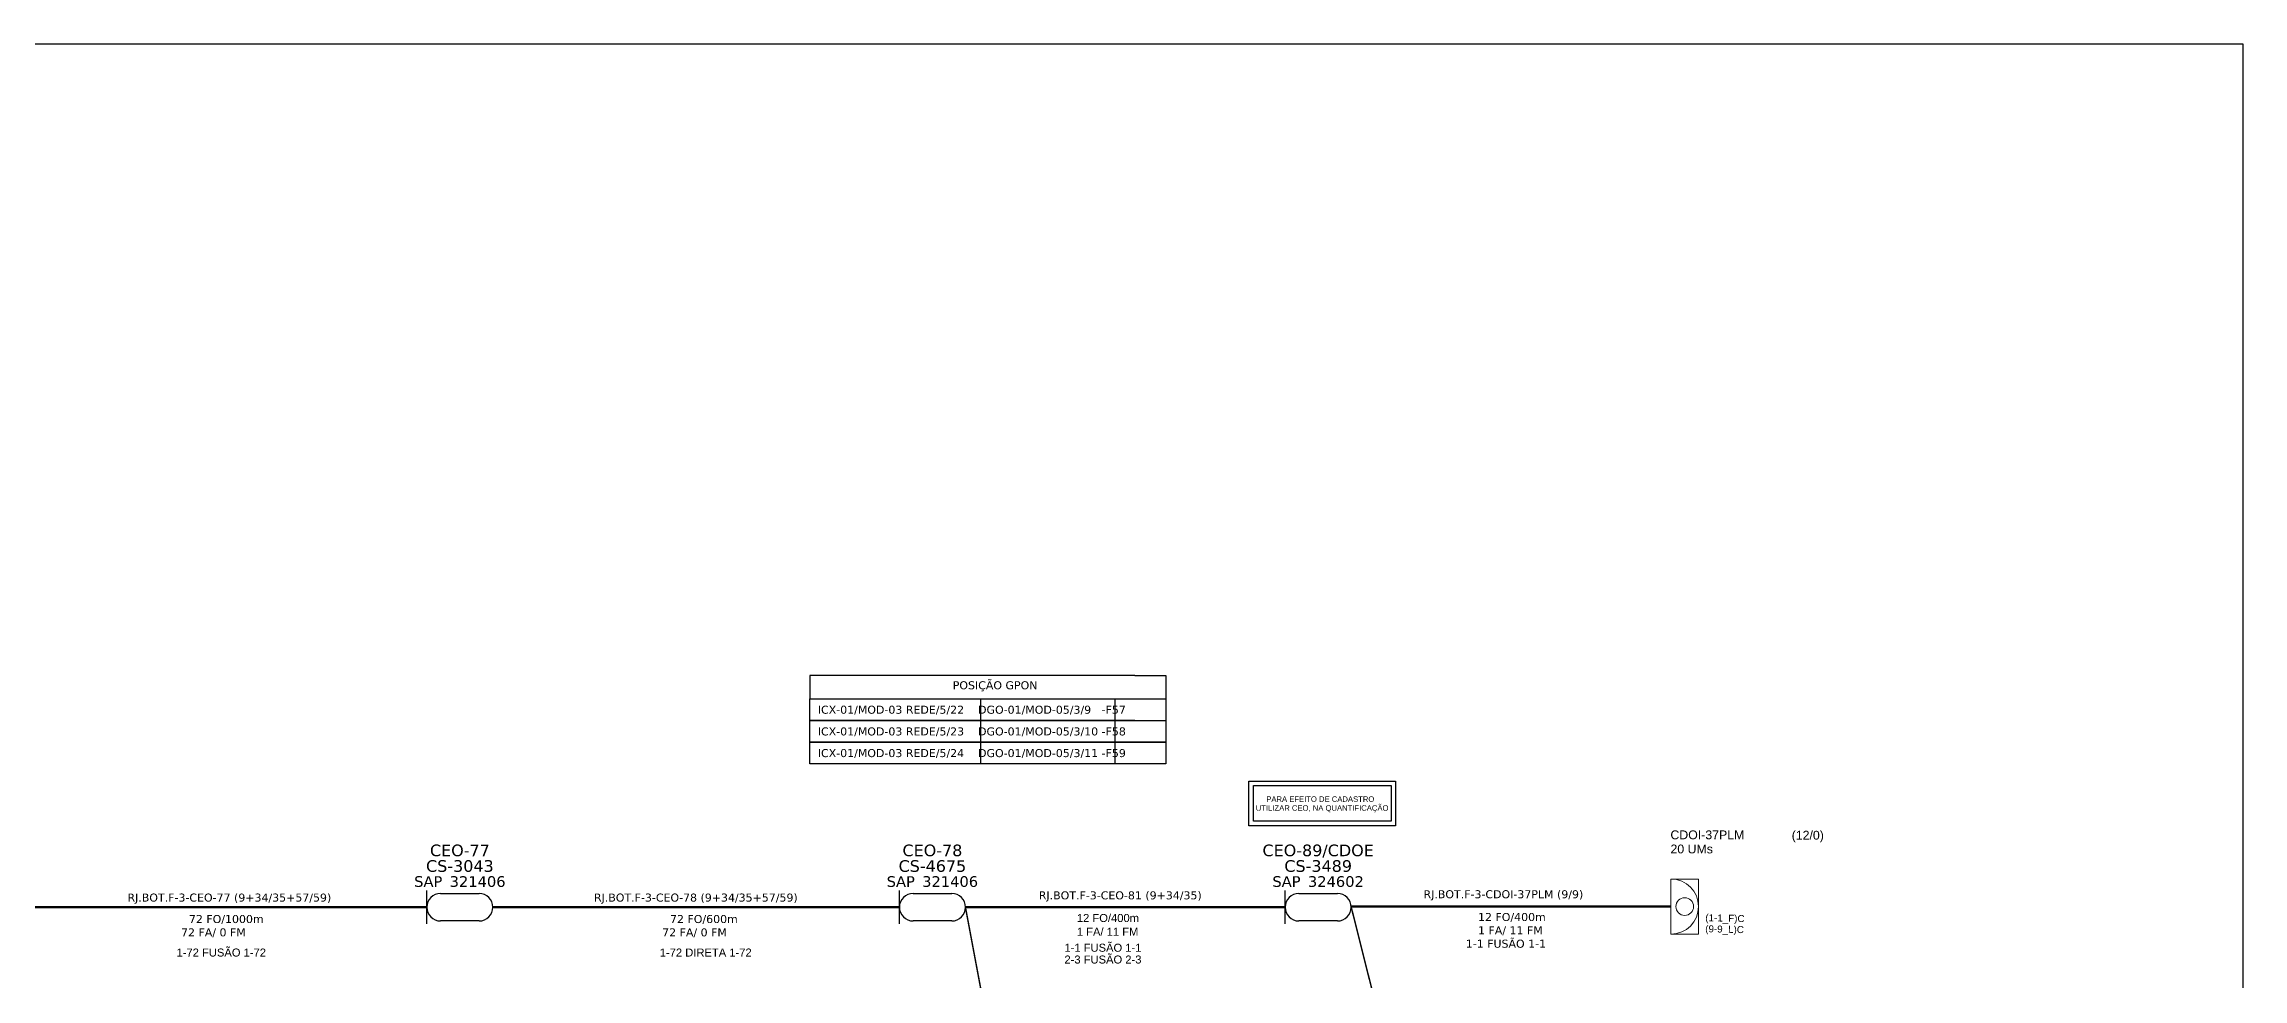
# Model space of a CAD drawing. Header units: inches. Extents: x 1395 to 3179, y -90 to 504.
# Drawn here: x 1752.1 to 2233.6, y 299.3 to 503.9 of the extents above; entities that cross this region are included whole.
import ezdxf
from ezdxf.enums import TextEntityAlignment as Align

# ---------------------------------------------------------------- set-up
doc = ezdxf.new("R2010")
doc.units = ezdxf.units.IN
doc.header["$MEASUREMENT"] = 0
doc.layers.add("20.0-LEGENDA DOS CDO'S", color=1, linetype='Continuous', lineweight=0)
doc.layers.add('20.1-CDO_INTERIOR', color=1, linetype='Continuous', lineweight=0)
for name, color, linetype in [('20.4-CEOS', 1, 'Continuous'), ('CAP a instalar', 1, 'Continuous'), ('CD a instalar', 1, 'Continuous'), ('CEOS', 1, 'Continuous'), ('METRAGEM', 7, 'Continuous')]:
    doc.layers.add(name, color=color, linetype=linetype)
doc.styles.add('ARIAL', font='arial.ttf')
doc.styles.add('siredit', font='verdana.ttf')
doc.styles.add('style0', font='arial.ttf', dxfattribs={"height": 1.137214})

msp = doc.modelspace()

# ---------------------------------------------------------------- linework, layer by layer
for p, q in [((1990.91, 365.7), (1997.76, 365.7)), ((1997.76, 365.7), (1997.76, 351.14)), ((1997.76, 351.14), (1990.91, 351.14))]:
    msp.add_line(p, q)
for points in [[(1395.02, -90.07), (2233.58, -90.07), (2233.58, 503.93), (1395.02, 503.93), (1395.02, -90.07)], [(1986.54, 360.64), (1986.54, 346.4)], [(1990.91, 360.64), (1997.76, 360.64)], [(1990.91, 355.89), (1997.76, 355.89)]]:
    msp.add_lwpolyline(points)
for points in [[(1919.75, 351.14), (1997.76, 351.14), (1997.76, 346.4), (1919.75, 346.4)], [(2015.92, 342.62), (2048.05, 342.62), (2048.05, 332.83), (2015.92, 332.83)], [(2016.92, 341.62), (2047.05, 341.62), (2047.05, 333.83), (2016.92, 333.83)]]:
    msp.add_lwpolyline(points, close=True)
at = {"layer": '20.1-CDO_INTERIOR', "color": 0, "lineweight": 18}
msp.add_lwpolyline([(2114.36, 309.1), (2114.36, 321.17), (2108.33, 321.17), (2108.33, 309.1)], close=True, dxfattribs=at)
msp.add_circle((2111.34, 315.14), 1.93, dxfattribs=at)
msp.add_arc((2108.33, 315.14), 6.03, 270, 90, dxfattribs=at)
at = {"layer": '20.4-CEOS', "color": 5}
for p, q in [((1835.93, 311.37), (1835.93, 318.63)), ((1838.94, 318.01), (1847.38, 318.01)), ((1939.39, 311.37), (1939.39, 318.63)), ((1942.4, 318.01), (1950.84, 318.01)), ((1847.38, 311.99), (1838.94, 311.99)), ((1950.84, 311.99), (1942.4, 311.99))]:
    msp.add_line(p, q, dxfattribs=at)
at = {"layer": '20.4-CEOS', "color": 0}
for p, q in [((2023.85, 311.37), (2023.85, 318.63)), ((2026.86, 318.01), (2035.3, 318.01)), ((2035.3, 311.99), (2026.86, 311.99))]:
    msp.add_line(p, q, dxfattribs=at)
at = {"layer": '20.4-CEOS', "color": 5}
for centre, major_axis, start_param, end_param in [((1838.94, 315), (-2.13, 2.13), -0.785398, 2.356194), ((1847.38, 315), (2.13, 2.13), 3.926991, 7.068583), ((1942.4, 315), (-2.13, 2.13), -0.785398, 2.356194), ((1950.84, 315), (2.13, 2.13), 3.926991, 7.068583)]:
    msp.add_ellipse(centre, major_axis=major_axis, ratio=1, start_param=start_param, end_param=end_param, dxfattribs=at)
at = {"layer": '20.4-CEOS', "color": 0}
for centre, major_axis, start_param, end_param in [((2026.86, 315), (-2.13, 2.13), -0.785398, 2.356194), ((2035.3, 315), (2.13, 2.13), 3.926991, 7.068583)]:
    msp.add_ellipse(centre, major_axis=major_axis, ratio=1, start_param=start_param, end_param=end_param, dxfattribs=at)
at = {"layer": 'CAP a instalar', "color": 5, "ltscale": 7, "const_width": 0.545}
for points in [[(1746.93, 315), (1835.93, 315)], [(1850.39, 315), (1939.39, 315)]]:
    msp.add_lwpolyline(points, dxfattribs=at)
at = {"layer": 'CAP a instalar', "color": 0, "ltscale": 7, "const_width": 0.545}
for points in [[(1953.85, 315), (2023.85, 315)], [(2038.29, 315.14), (2108.28, 315.14)]]:
    msp.add_lwpolyline(points, dxfattribs=at)
at = {"layer": 'CD a instalar', "color": 0, "linetype": 'Continuous'}
for p, q in [((1990.91, 365.7), (1919.75, 365.7)), ((1919.75, 365.7), (1919.75, 360.64)), ((1919.75, 360.64), (1990.91, 360.64)), ((1919.75, 360.64), (1990.91, 360.64)), ((1919.75, 355.89), (1919.75, 360.64)), ((1957.12, 360.64), (1957.12, 355.89)), ((1990.91, 355.89), (1919.75, 355.89)), ((1919.75, 355.89), (1990.91, 355.89)), ((1919.75, 351.14), (1919.75, 355.89)), ((1957.12, 355.89), (1957.12, 346.4)), ((1990.91, 351.14), (1919.75, 351.14))]:
    msp.add_line(p, q, dxfattribs=at)
at = {"layer": 'CD a instalar', "linetype": 'ByBlock', "const_width": 0.32}
msp.add_lwpolyline([(1953.85, 315), (1968.04, 239.47), (2033.48, 239.47)], dxfattribs=at)
at = {"layer": 'CD a instalar', "color": 0, "linetype": 'ByBlock', "const_width": 0.32}
msp.add_lwpolyline([(2038.29, 315.14), (2047.66, 277.87), (2113.1, 277.87)], dxfattribs=at)

# ---------------------------------------------------------------- texts
at = {"color": 0, "linetype": 'Continuous', "style": 'ARIAL'}
for s, p in [('                    12 FO/400m', (1964.65, 311.76)), ('                    1 FA/ 11 FM', (1964.65, 308.76)), ('1-72 FUSÃO 1-72', (1781.12, 304.2)), ('                2-3 FUSÃO 2-3', (1964.65, 302.67)), ('                1-1 FUSÃO 1-1', (1964.65, 305.25))]:
    msp.add_text(s, height=1.752, dxfattribs=at).set_placement(p)
at = {"linetype": 'Continuous', "style": 'ARIAL'}
msp.add_text('1-72 DIRETA 1-72', height=1.752, dxfattribs=at).set_placement((1886.92, 304.2))
at = {"color": 5, "linetype": 'Continuous', "insert": (1765.3, 316.21), "char_height": 1.752, "width": 54.5384, "attachment_point": 1}
msp.add_mtext('{\\fVerdana|b0|i0|c0|p34;\\P\\pi17;\\C0;  72 FO/1000m\\P\\pi0;                      72 FA/ 0 FM\\P                 }', dxfattribs=at)
at = {"color": 0, "linetype": 'Continuous', "insert": (2049.08, 316.65), "char_height": 1.752, "width": 54.5384, "attachment_point": 1}
msp.add_mtext('{\\fVerdana|b0|i0|c0|p34;\\P\\pi17;12 FO/400m\\P1 FA/ 11 FM\\P\\pi14.32;1-1 FUSÃO 1-1}', dxfattribs=at)
at = {"layer": "20.0-LEGENDA DOS CDO'S", "color": 0, "linetype": 'Continuous', "style": 'ARIAL'}
for s, p in [('CDOI-37PLM', (2108.21, 329.87)), ('20 UMs', (2108.22, 326.78))]:
    msp.add_text(s, height=1.931, dxfattribs=at).set_placement(p)
msp.add_text('       (12/0)', height=1.931, dxfattribs=at).set_placement((2135.66, 329.79), align=Align.CENTER)
at = {"layer": '20.4-CEOS', "color": 5, "style": 'siredit'}
for tag, text, p in [('CEO-77', 'CEOSXXX', (1843.16, 328.71)), ('CEO-78', 'CEOSXXX', (1946.62, 328.71)), ('CS-3043', 'CS-XXXX', (1843.16, 325.29)), ('CS-4675', 'CS-XXXX', (1946.62, 325.29))]:
    msp.add_attdef(tag, text=text, height=2.549, dxfattribs=at).set_placement(p, align=Align.TOP_CENTER)
at = {"layer": '20.4-CEOS', "color": 0, "style": 'siredit'}
for tag, text, p in [('CEO-89/CDOE', 'CEOSXXX', (2031.08, 328.71)), ('CS-3489', 'CS-XXXX', (2031.08, 325.29))]:
    msp.add_attdef(tag, text=text, height=2.549, dxfattribs=at).set_placement(p, align=Align.TOP_CENTER)
at = {"layer": 'CAP a instalar', "color": 0, "ltscale": 7, "char_height": 1.5363, "attachment_point": 7, "rotation": 358.5188, "style": 'style0'}
for s, insert in [('({\\fArial|b0|i0|c0|p34;1-1}_F){\\fArial|b0|i0|c0|p34;C}', (2115.82, 311.49)), ('({\\fArial|b0|i0|c0|p34;9}-{\\fArial|b0|i0|c0|p34;9}_L)C', (2115.8, 309.07))]:
    msp.add_mtext(s, dxfattribs=dict(at, insert=insert))
at = {"layer": 'CD a instalar', "color": 0, "linetype": 'Continuous', "char_height": 1.752, "attachment_point": 1}
for s, insert, width in [('{\\fVerdana|b0|i0|c0|p34;POSIÇÃO GPON}', (1951.07, 364.45), 89.0568), ('{\\fVerdana|b0|i0|c0|p34; ICX-01/MOD-03 REDE/5/22    DGO-01/MOD-05/3/9   -F57}', (1920.76, 359.1), 89.0568), ('{\\fVerdana|b0|i0|c0|p34; ICX-01/MOD-03 REDE/5/23    DGO-01/MOD-05/3/10 -F58}', (1920.76, 354.35), 89.0568), ('{\\fVerdana|b0|i0|c0|p34; ICX-01/MOD-03 REDE/5/24    DGO-01/MOD-05/3/11 -F59}', (1920.76, 349.61), 89.0568), ('{\\fVerdana|b0|i0|c0|p34;\\PRJ.BOT.F-3-CEO-81 (9+34/35)}', (1969.91, 321.39), 77.9483), ('{\\fVerdana|b0|i0|c0|p34;\\PRJ.BOT.F-3-CDOI-37PLM (9/9)}', (2054.14, 321.63), 77.9483), ('{\\fVerdana|b0|i0|c0|p34;\\C0;\\P\\pi17;  72 FO/600m\\P\\pi0;                      72 FA/ 0 FM\\P                 }', (1870.64, 316.21), 89.0568)]:
    msp.add_mtext(s, dxfattribs=dict(at, insert=insert, width=width))
at = {"layer": 'CD a instalar', "color": 1, "linetype": 'Continuous', "char_height": 1.75201, "width": 76.6993, "attachment_point": 1}
for s, insert in [('{\\fVerdana|b0|i0|c0|p34;RJ.BOT.F-3-CEO-77 \\fVerdana|b0|i0|c0|p34;(9+34/35+57/59)\\fVerdana|b0|i0|c0|p34;}', (1770.37, 317.98)), ('{\\fVerdana|b0|i0|c0|p34;RJ.BOT.F-3-CEO-78 \\fVerdana|b0|i0|c0|p34;(9+34/35+57/59)\\fVerdana|b0|i0|c0|p34;}', (1872.51, 317.98))]:
    msp.add_mtext(s, dxfattribs=dict(at, insert=insert))
at = {"layer": 'CEOS', "color": 5, "style": 'siredit'}
for tag, p in [('SAP', (1836.23, 320.62)), ('321406', (1847.04, 320.62)), ('SAP', (1939.69, 320.62)), ('321406', (1950.5, 320.62))]:
    msp.add_attdef(tag, text='', height=2.34, dxfattribs=at).set_placement(p, align=Align.MIDDLE_CENTER)
at = {"layer": 'CEOS', "color": 0, "style": 'siredit'}
for tag, p in [('SAP', (2024.14, 320.62)), ('324602', (2034.96, 320.62))]:
    msp.add_attdef(tag, text='', height=2.34, dxfattribs=at).set_placement(p, align=Align.MIDDLE_CENTER)
at = {"layer": 'METRAGEM', "style": 'ARIAL'}
for s, p in [('UTILIZAR CEO, NA QUANTIFICAÇÃO ', (2017.42, 336.11)), ('PARA EFEITO DE CADASTRO', (2019.72, 338.06))]:
    msp.add_text(s, height=1.2, dxfattribs=at).set_placement(p)

doc.saveas('drawing.dxf')
